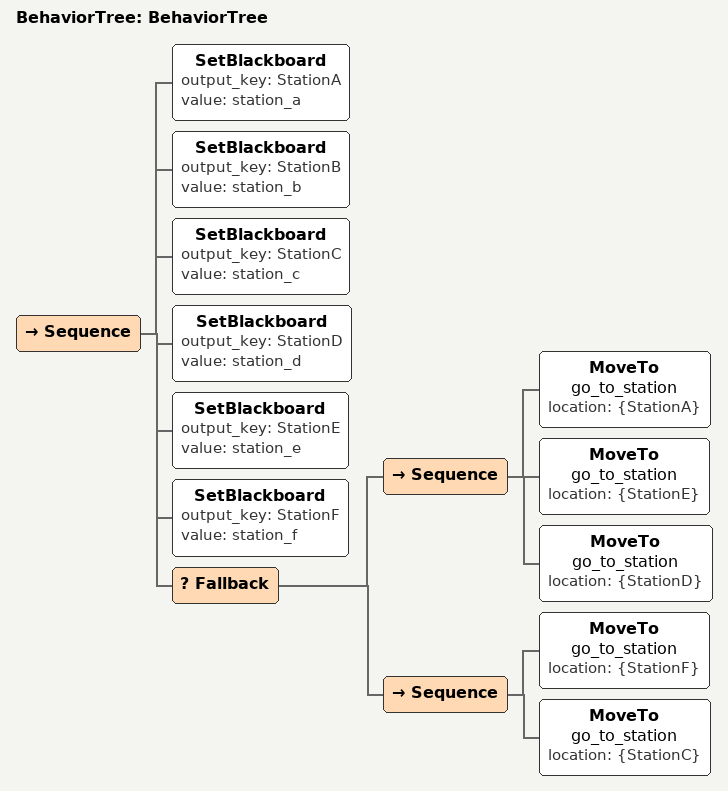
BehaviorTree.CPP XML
<root BTCPP_format="4">
    <BehaviorTree ID="BehaviorTree">
        <Sequence>
            <SetBlackboard output_key="StationA" value="station_a" />
            <SetBlackboard output_key="StationB" value="station_b" />
            <SetBlackboard output_key="StationC" value="station_c" />
            <SetBlackboard output_key="StationD" value="station_d" />
            <SetBlackboard output_key="StationE" value="station_e" />
            <SetBlackboard output_key="StationF" value="station_f" />
            <Fallback>
                <Sequence>
                    <MoveTo name="go_to_station" location="{StationA}" />
                    <MoveTo name="go_to_station" location="{StationE}" />
                    <MoveTo name="go_to_station" location="{StationD}" />
                </Sequence>
                <Sequence>
                    <MoveTo name="go_to_station" location="{StationF}" />
                    <MoveTo name="go_to_station" location="{StationC}" />
                </Sequence>
            </Fallback>
        </Sequence>
    </BehaviorTree>
</root>
